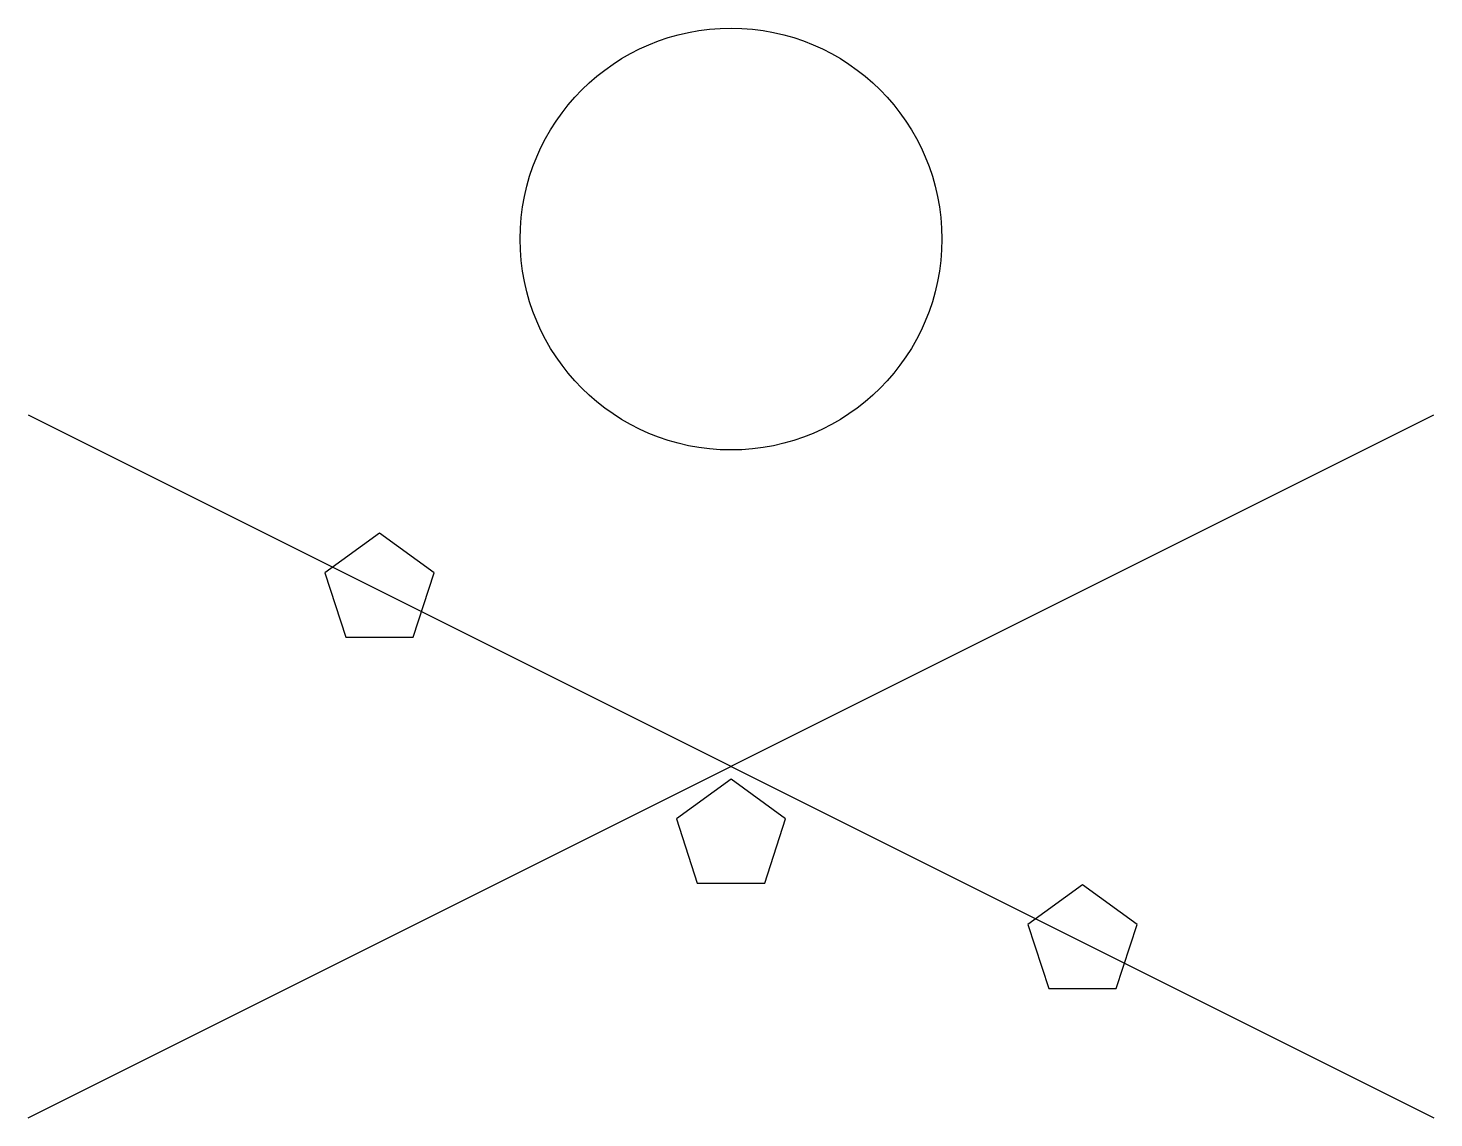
# Model space of a CAD drawing. Units: millimetres at full size, sheet at 1:100. Extents: x -15551 to 8939, y -9612 to 9367.
import ezdxf

# ---------------------------------------------------------------- set-up
doc = ezdxf.new("R2010")
doc.units = ezdxf.units.MM
doc.header["$LTSCALE"] = 100
doc.layers.add('0-0', color=7, linetype='Continuous')

msp = doc.modelspace()

# ---------------------------------------------------------------- linework, layer by layer
at = {"layer": '0-0'}
for p, q in [((-15551, 2632.7), (8938.8, -9612.2)), ((-15551, -9612.2), (8938.8, 2632.7))]:
    msp.add_line(p, q, dxfattribs=at)
for points in [[(-10016.4, -1237.6), (-8840.8, -1237.6), (-8477.5, -119.6), (-9428.6, 571.4), (-10379.6, -119.6)], [(-10016.4, -1237.6), (-8840.8, -1237.6), (-8477.5, -119.6), (-9428.6, 571.4), (-10379.6, -119.6)], [(-3893.9, -5523.3), (-2718.3, -5523.3), (-2355.1, -4405.3), (-3306.1, -3714.3), (-4257.2, -4405.3)], [(-3893.9, -5523.3), (-2718.3, -5523.3), (-2355.1, -4405.3), (-3306.1, -3714.3), (-4257.2, -4405.3)], [(2228.5, -7360), (3404.1, -7360), (3767.4, -6242), (2816.3, -5551), (1865.3, -6242)], [(2228.5, -7360), (3404.1, -7360), (3767.4, -6242), (2816.3, -5551), (1865.3, -6242)]]:
    msp.add_lwpolyline(points, close=True, dxfattribs=at)
msp.add_circle((-3306.1, 5693.9), 3673.5, dxfattribs=at)

doc.saveas('drawing.dxf')
